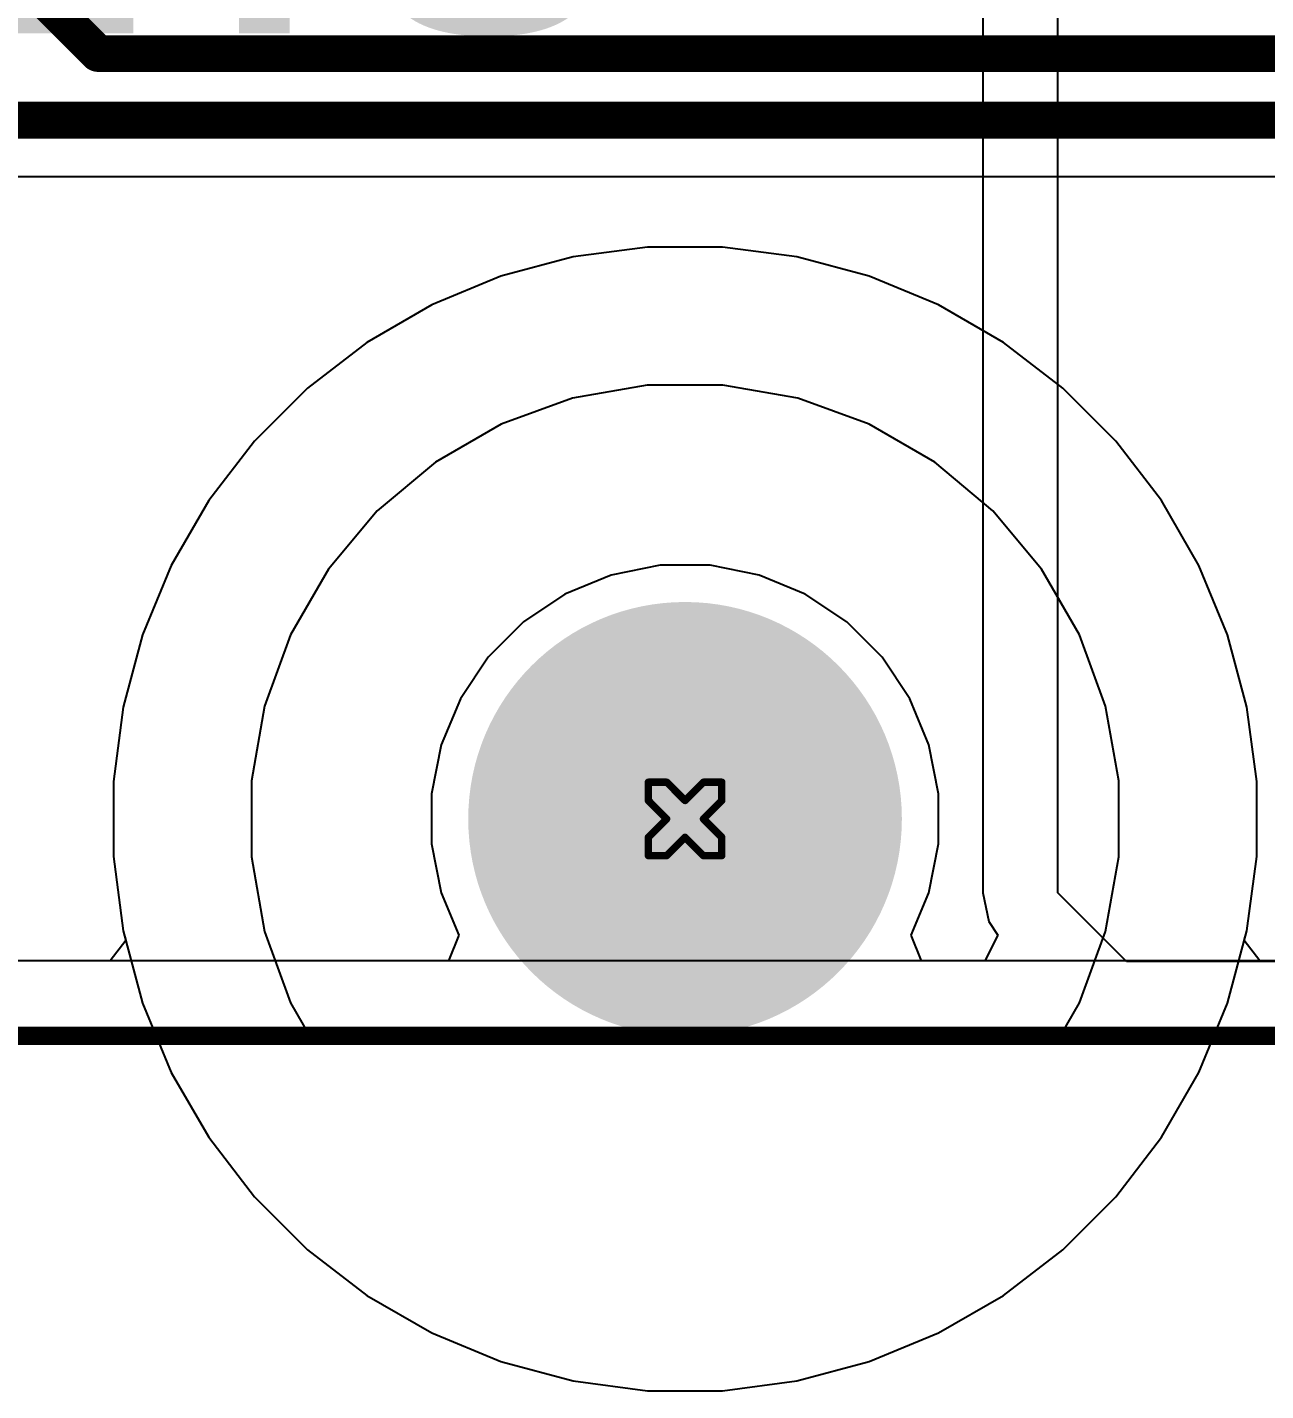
# Model space of a CAD drawing. Header units: inches. Extents: x -6 to 385, y -2 to 98.
# Drawn here: x 4.38 to 12.94, y -2.45 to 6.97 of the extents above; entities that cross this region are included whole.
import ezdxf

# ---------------------------------------------------------------- set-up
doc = ezdxf.new("R2010")
doc.units = ezdxf.units.IN
for name, color, linetype in [('Board outline', 216, 'Continuous'), ('Bottom Layer', 5, 'Continuous'), ('Bottom Overlay', 54, 'Continuous'), ('Bottom Solder', 6, 'Continuous'), ('Drill Drawing', 1, 'Continuous'), ('Layer 1', 16, 'Continuous'), ('Layer 2', 76, 'Continuous'), ('Multi-Layer', 9, 'Continuous'), ('Pad Holes', 156, 'Continuous'), ('Top Layer', 1, 'Continuous'), ('Top Solder', 216, 'Continuous')]:
    doc.layers.add(name, color=color, linetype=linetype)
doc.styles.add('Arial Black_Bold', font='', dxfattribs={"height": 0.2})
doc.styles.get('Arial Black_Bold').set_extended_font_data('Arial Black', bold=True)

msp = doc.modelspace()

# ---------------------------------------------------------------- hatches: boundary and pattern name
at = {"layer": 'Bottom Layer'}
h = msp.add_hatch(color=5, dxfattribs=at)
edge = h.paths.add_edge_path()
edge.add_arc((8.927, 1.5), 0.762, 0, 360)
at = {"layer": 'Bottom Solder'}
h = msp.add_hatch(color=6, dxfattribs=at)
edge = h.paths.add_edge_path()
edge.add_arc((8.927, 1.5), 0.8636, 0, 360)
at = {"layer": 'Layer 1'}
h = msp.add_hatch(color=16, dxfattribs=at)
edge = h.paths.add_edge_path()
edge.add_arc((8.927, 1.5), 0.762, 0, 360)
at = {"layer": 'Layer 2'}
h = msp.add_hatch(color=76, dxfattribs=at)
edge = h.paths.add_edge_path()
edge.add_arc((8.927, 1.5), 0.762, 0, 360)
at = {"layer": 'Multi-Layer'}
h = msp.add_hatch(color=9, dxfattribs=at)
edge = h.paths.add_edge_path()
edge.add_arc((8.927, 1.5), 0.762, 0, 360)
at = {"layer": 'Pad Holes'}
h = msp.add_hatch(color=7, dxfattribs=at)
edge = h.paths.add_edge_path()
edge.add_arc((8.927, 1.5), 1.5, 0, 360)
at = {"layer": 'Top Layer'}
h = msp.add_hatch(color=1, dxfattribs=at)
edge = h.paths.add_edge_path()
edge.add_arc((8.927, 1.5), 0.762, 0, 360)
at = {"layer": 'Top Solder'}
h = msp.add_hatch(color=216, dxfattribs=at)
edge = h.paths.add_edge_path()
edge.add_arc((8.927, 1.5), 0.8636, 0, 360)

# ---------------------------------------------------------------- linework, layer by layer
at = {"layer": 'Board outline'}
msp.add_lwpolyline([(0, 0, 0.127, 0.127, 0), (23.3744, 0, 0.127, 0.127, 0)], format="xyseb", dxfattribs=at)
at = {"layer": 'Bottom Layer'}
for p, q in [((8.1538, 5.3871), (7.6531, 5.2529)), ((8.1538, 5.3871), (7.6531, 5.2529)), ((8.6678, 5.4548), (8.1538, 5.3871)), ((8.6678, 5.4548), (8.1538, 5.3871)), ((8.927, 5.4548), (8.6678, 5.4548)), ((9.1862, 5.4548), (8.6678, 5.4548)), ((9.1862, 5.4548), (8.927, 5.4548)), ((9.7002, 5.3871), (9.1862, 5.4548)), ((9.7002, 5.3871), (9.1862, 5.4548)), ((10.201, 5.2529), (9.7002, 5.3871)), ((10.201, 5.2529), (9.7002, 5.3871)), ((7.6531, 5.2529), (7.1741, 5.0545)), ((7.6531, 5.2529), (7.1741, 5.0545)), ((10.6799, 5.0545), (10.201, 5.2529)), ((10.6799, 5.0545), (10.201, 5.2529)), ((7.1741, 5.0545), (6.7252, 4.7953)), ((7.1741, 5.0545), (6.7252, 4.7953)), ((11.1289, 4.7953), (10.6799, 5.0545)), ((11.1289, 4.7953), (10.6799, 5.0545)), ((6.7252, 4.7953), (6.3139, 4.4797)), ((6.7252, 4.7953), (6.3139, 4.4797)), ((11.5402, 4.4797), (11.1289, 4.7953)), ((11.5402, 4.4797), (11.1289, 4.7953)), ((6.3139, 4.4797), (5.9473, 4.1132)), ((6.3139, 4.4797), (5.9473, 4.1132)), ((8.6646, 4.5), (8.1476, 4.4088)), ((9.1895, 4.5), (8.6646, 4.5)), ((9.7065, 4.4088), (9.1895, 4.5)), ((11.9068, 4.1132), (11.5402, 4.4797)), ((11.9068, 4.1132), (11.5402, 4.4797)), ((8.1476, 4.4088), (7.6543, 4.2293)), ((10.1997, 4.2293), (9.7065, 4.4088)), ((7.6543, 4.2293), (7.1997, 3.9668)), ((10.6543, 3.9668), (10.1997, 4.2293)), ((5.9473, 4.1132), (5.6317, 3.7019)), ((5.9473, 4.1132), (5.6317, 3.7019)), ((12.2224, 3.7019), (11.9068, 4.1132)), ((12.2224, 3.7019), (11.9068, 4.1132)), ((7.1997, 3.9668), (6.7976, 3.6294)), ((11.0565, 3.6294), (10.6543, 3.9668)), ((5.6317, 3.7019), (5.3725, 3.2529)), ((5.6317, 3.7019), (5.3725, 3.2529)), ((12.4816, 3.2529), (12.2224, 3.7019)), ((12.4816, 3.2529), (12.2224, 3.7019)), ((6.7976, 3.6294), (6.4602, 3.2273)), ((11.3939, 3.2273), (11.0565, 3.6294)), ((5.3725, 3.2529), (5.1741, 2.7739)), ((5.3725, 3.2529), (5.1741, 2.7739)), ((6.4602, 3.2273), (6.1977, 2.7727)), ((11.6563, 2.7727), (11.3939, 3.2273)), ((12.68, 2.7739), (12.4816, 3.2529)), ((12.68, 2.7739), (12.4816, 3.2529)), ((5.1741, 2.7739), (5.0399, 2.2732)), ((5.1741, 2.7739), (5.0399, 2.2732)), ((6.1977, 2.7727), (6.0182, 2.2794)), ((11.8359, 2.2794), (11.6563, 2.7727)), ((12.8141, 2.2732), (12.68, 2.7739)), ((12.8141, 2.2732), (12.68, 2.7739)), ((5.0399, 2.2732), (4.9723, 1.7592)), ((5.0399, 2.2732), (4.9723, 1.7592)), ((6.0182, 2.2794), (5.927, 1.7625)), ((11.927, 1.7625), (11.8359, 2.2794)), ((12.8818, 1.7592), (12.8141, 2.2732)), ((12.8818, 1.7592), (12.8141, 2.2732)), ((4.9723, 1.7592), (4.9723, 1.5)), ((4.9723, 1.7592), (4.9723, 1.2408)), ((5.927, 1.7625), (5.927, 1.2375)), ((11.927, 1.2375), (11.927, 1.7625)), ((12.8818, 1.5), (12.8818, 1.7592)), ((12.8818, 1.2408), (12.8818, 1.7592)), ((4.9723, 1.5), (4.9723, 1.5)), ((4.9723, 1.5), (4.9723, 1.2408)), ((12.8818, 1.2408), (12.8818, 1.5)), ((4.9723, 1.2408), (5.0399, 0.7268)), ((4.9723, 1.2408), (5.0399, 0.7268)), ((5.927, 1.2375), (6.0182, 0.7206)), ((11.8359, 0.7206), (11.927, 1.2375)), ((12.8141, 0.7268), (12.8818, 1.2408)), ((12.8141, 0.7268), (12.8818, 1.2408)), ((5.0399, 0.7268), (5.1741, 0.2261)), ((5.0399, 0.7268), (5.0581, 0.659)), ((6.0182, 0.7206), (6.1977, 0.2273)), ((11.6563, 0.2273), (11.8359, 0.7206)), ((12.68, 0.2261), (12.8141, 0.7268)), ((12.796, 0.659), (12.8141, 0.7268)), ((5.0581, 0.659), (4.9499, 0.5179)), ((12.9042, 0.5179), (12.796, 0.659)), ((4.9499, 0.5179), (0.3017, 0.5179)), ((14.7022, 0.5179), (12.9042, 0.5179)), ((5.1741, 0.2261), (5.3725, -0.2529)), ((6.1977, 0.2273), (6.329, 0)), ((11.5251, 0), (11.6563, 0.2273)), ((12.4816, -0.2529), (12.68, 0.2261)), ((6.329, 0), (11.5251, 0)), ((6.329, 0), (6.329, 0)), ((5.3725, -0.2529), (5.6317, -0.7019)), ((12.2224, -0.7019), (12.4816, -0.2529)), ((5.6317, -0.7019), (5.9473, -1.1132)), ((11.9068, -1.1132), (12.2224, -0.7019)), ((5.9473, -1.1132), (6.3139, -1.4797)), ((11.5402, -1.4797), (11.9068, -1.1132)), ((6.3139, -1.4797), (6.7252, -1.7953)), ((11.1289, -1.7953), (11.5402, -1.4797)), ((6.7252, -1.7953), (7.1741, -2.0545)), ((10.6799, -2.0545), (11.1289, -1.7953)), ((7.1741, -2.0545), (7.6531, -2.2529)), ((10.201, -2.2529), (10.6799, -2.0545)), ((7.6531, -2.2529), (8.1538, -2.3871)), ((9.7002, -2.3871), (10.201, -2.2529)), ((8.1538, -2.3871), (8.6678, -2.4548)), ((9.1862, -2.4548), (9.7002, -2.3871)), ((8.6678, -2.4548), (8.927, -2.4548)), ((8.927, -2.4548), (9.1862, -2.4548))]:
    msp.add_line(p, q, dxfattribs=at)
at = {"layer": 'Drill Drawing'}
for points in [[(8.673, 1.627, 0.0508, 0.0508, 0), (8.673, 1.754, 0.0508, 0.0508, 0)], [(8.673, 1.754, 0.0508, 0.0508, 0), (8.8, 1.754, 0.0508, 0.0508, 0)], [(8.8, 1.754, 0.0508, 0.0508, 0), (8.927, 1.627, 0.0508, 0.0508, 0)], [(8.927, 1.627, 0.0508, 0.0508, 0), (9.054, 1.754, 0.0508, 0.0508, 0)], [(9.054, 1.754, 0.0508, 0.0508, 0), (9.181, 1.754, 0.0508, 0.0508, 0)], [(9.181, 1.627, 0.0508, 0.0508, 0), (9.181, 1.754, 0.0508, 0.0508, 0)], [(8.673, 1.627, 0.0508, 0.0508, 0), (8.8, 1.5, 0.0508, 0.0508, 0)], [(9.054, 1.5, 0.0508, 0.0508, 0), (9.181, 1.627, 0.0508, 0.0508, 0)], [(8.673, 1.373, 0.0508, 0.0508, 0), (8.8, 1.5, 0.0508, 0.0508, 0)], [(9.054, 1.5, 0.0508, 0.0508, 0), (9.181, 1.373, 0.0508, 0.0508, 0)], [(8.673, 1.246, 0.0508, 0.0508, 0), (8.673, 1.373, 0.0508, 0.0508, 0)], [(8.8, 1.246, 0.0508, 0.0508, 0), (8.927, 1.373, 0.0508, 0.0508, 0)], [(8.927, 1.373, 0.0508, 0.0508, 0), (9.054, 1.246, 0.0508, 0.0508, 0)], [(9.181, 1.246, 0.0508, 0.0508, 0), (9.181, 1.373, 0.0508, 0.0508, 0)], [(8.673, 1.246, 0.0508, 0.0508, 0), (8.8, 1.246, 0.0508, 0.0508, 0)], [(9.054, 1.246, 0.0508, 0.0508, 0), (9.181, 1.246, 0.0508, 0.0508, 0)]]:
    msp.add_lwpolyline(points, format="xyseb", dxfattribs=at)
for points in [[(8.6603, 1.754, 0.0254, 0.0254, 1), (8.6857, 1.754, 0.0254, 0.0254, 1)], [(8.6603, 1.754, 0.0254, 0.0254, 1), (8.6857, 1.754, 0.0254, 0.0254, 1)], [(8.7873, 1.754, 0.0254, 0.0254, 1), (8.8127, 1.754, 0.0254, 0.0254, 1)], [(8.7873, 1.754, 0.0254, 0.0254, 1), (8.8127, 1.754, 0.0254, 0.0254, 1)], [(9.0413, 1.754, 0.0254, 0.0254, 1), (9.0667, 1.754, 0.0254, 0.0254, 1)], [(9.0413, 1.754, 0.0254, 0.0254, 1), (9.0667, 1.754, 0.0254, 0.0254, 1)], [(9.1683, 1.754, 0.0254, 0.0254, 1), (9.1937, 1.754, 0.0254, 0.0254, 1)], [(9.1683, 1.754, 0.0254, 0.0254, 1), (9.1937, 1.754, 0.0254, 0.0254, 1)], [(8.6603, 1.627, 0.0254, 0.0254, 1), (8.6857, 1.627, 0.0254, 0.0254, 1)], [(8.6603, 1.627, 0.0254, 0.0254, 1), (8.6857, 1.627, 0.0254, 0.0254, 1)], [(8.9143, 1.627, 0.0254, 0.0254, 1), (8.9397, 1.627, 0.0254, 0.0254, 1)], [(8.9143, 1.627, 0.0254, 0.0254, 1), (8.9397, 1.627, 0.0254, 0.0254, 1)], [(9.1683, 1.627, 0.0254, 0.0254, 1), (9.1937, 1.627, 0.0254, 0.0254, 1)], [(9.1683, 1.627, 0.0254, 0.0254, 1), (9.1937, 1.627, 0.0254, 0.0254, 1)], [(8.7873, 1.5, 0.0254, 0.0254, 1), (8.8127, 1.5, 0.0254, 0.0254, 1)], [(8.7873, 1.5, 0.0254, 0.0254, 1), (8.8127, 1.5, 0.0254, 0.0254, 1)], [(9.0413, 1.5, 0.0254, 0.0254, 1), (9.0667, 1.5, 0.0254, 0.0254, 1)], [(9.0413, 1.5, 0.0254, 0.0254, 1), (9.0667, 1.5, 0.0254, 0.0254, 1)], [(8.6603, 1.373, 0.0254, 0.0254, 1), (8.6857, 1.373, 0.0254, 0.0254, 1)], [(8.6603, 1.373, 0.0254, 0.0254, 1), (8.6857, 1.373, 0.0254, 0.0254, 1)], [(8.9143, 1.373, 0.0254, 0.0254, 1), (8.9397, 1.373, 0.0254, 0.0254, 1)], [(8.9143, 1.373, 0.0254, 0.0254, 1), (8.9397, 1.373, 0.0254, 0.0254, 1)], [(9.1683, 1.373, 0.0254, 0.0254, 1), (9.1937, 1.373, 0.0254, 0.0254, 1)], [(9.1683, 1.373, 0.0254, 0.0254, 1), (9.1937, 1.373, 0.0254, 0.0254, 1)], [(8.6603, 1.246, 0.0254, 0.0254, 1), (8.6857, 1.246, 0.0254, 0.0254, 1)], [(8.6603, 1.246, 0.0254, 0.0254, 1), (8.6857, 1.246, 0.0254, 0.0254, 1)], [(8.7873, 1.246, 0.0254, 0.0254, 1), (8.8127, 1.246, 0.0254, 0.0254, 1)], [(8.7873, 1.246, 0.0254, 0.0254, 1), (8.8127, 1.246, 0.0254, 0.0254, 1)], [(9.0413, 1.246, 0.0254, 0.0254, 1), (9.0667, 1.246, 0.0254, 0.0254, 1)], [(9.0413, 1.246, 0.0254, 0.0254, 1), (9.0667, 1.246, 0.0254, 0.0254, 1)], [(9.1683, 1.246, 0.0254, 0.0254, 1), (9.1937, 1.246, 0.0254, 0.0254, 1)], [(9.1683, 1.246, 0.0254, 0.0254, 1), (9.1937, 1.246, 0.0254, 0.0254, 1)]]:
    msp.add_lwpolyline(points, format="xyseb", close=True, dxfattribs=at)
at = {"layer": 'Layer 1'}
msp.add_line((22.8565, 0.5179), (0.3017, 0.5179), dxfattribs=at)
at = {"layer": 'Layer 2'}
for p, q in [((10.9882, 8.382), (10.9882, 0.9883)), ((11.5062, 0.9883), (11.5062, 8.382)), ((8.7543, 3.254), (8.4154, 3.1866)), ((9.0998, 3.254), (8.7543, 3.254)), ((9.4387, 3.1866), (9.0998, 3.254)), ((8.4154, 3.1866), (8.0962, 3.0544)), ((9.7579, 3.0544), (9.4387, 3.1866)), ((8.0962, 3.0544), (7.8089, 2.8624)), ((10.0451, 2.8624), (9.7579, 3.0544)), ((7.8089, 2.8624), (7.5646, 2.6181)), ((10.2895, 2.6181), (10.0451, 2.8624)), ((7.5646, 2.6181), (7.3727, 2.3308)), ((10.4814, 2.3308), (10.2895, 2.6181)), ((7.3727, 2.3308), (7.2404, 2.0116)), ((10.6136, 2.0116), (10.4814, 2.3308)), ((7.2404, 2.0116), (7.173, 1.6728)), ((10.681, 1.6728), (10.6136, 2.0116)), ((7.173, 1.6728), (7.173, 1.3272)), ((10.681, 1.3272), (10.681, 1.6728)), ((7.173, 1.3272), (7.2404, 0.9884)), ((10.6136, 0.9884), (10.681, 1.3272)), ((7.2404, 0.9884), (7.3617, 0.6957)), ((10.4924, 0.6957), (10.6136, 0.9884)), ((10.9882, 0.9883), (11.0277, 0.7901)), ((11.9808, 0.5137), (11.5062, 0.9883)), ((11.0277, 0.7901), (11.0907, 0.6957)), ((7.3617, 0.6957), (7.2916, 0.5179)), ((10.5625, 0.5179), (10.4924, 0.6957)), ((11.0907, 0.6957), (11.0001, 0.5179)), ((7.2916, 0.5179), (0.3017, 0.5179)), ((11.0001, 0.5179), (10.5625, 0.5179)), ((22.8397, 0.5137), (11.9808, 0.5137))]:
    msp.add_line(p, q, dxfattribs=at)
at = {"layer": 'Top Layer'}
for p, q in [((0.4937, 5.9437), (16.5781, 5.9437)), ((8.1538, 5.3871), (7.6531, 5.2529)), ((8.1538, 5.3871), (7.6531, 5.2529)), ((8.6678, 5.4548), (8.1538, 5.3871)), ((8.6678, 5.4548), (8.1538, 5.3871)), ((8.927, 5.4548), (8.6678, 5.4548)), ((9.1862, 5.4548), (8.6678, 5.4548)), ((9.1862, 5.4548), (8.927, 5.4548)), ((9.7002, 5.3871), (9.1862, 5.4548)), ((9.7002, 5.3871), (9.1862, 5.4548)), ((10.201, 5.2529), (9.7002, 5.3871)), ((10.201, 5.2529), (9.7002, 5.3871)), ((7.6531, 5.2529), (7.1741, 5.0545)), ((7.6531, 5.2529), (7.1741, 5.0545)), ((10.6799, 5.0545), (10.201, 5.2529)), ((10.6799, 5.0545), (10.201, 5.2529)), ((7.1741, 5.0545), (6.7252, 4.7953)), ((7.1741, 5.0545), (6.7252, 4.7953)), ((11.1289, 4.7953), (10.6799, 5.0545)), ((11.1289, 4.7953), (10.6799, 5.0545)), ((6.7252, 4.7953), (6.3139, 4.4797)), ((6.7252, 4.7953), (6.3139, 4.4797)), ((11.5402, 4.4797), (11.1289, 4.7953)), ((11.5402, 4.4797), (11.1289, 4.7953)), ((6.3139, 4.4797), (5.9473, 4.1132)), ((6.3139, 4.4797), (5.9473, 4.1132)), ((8.6646, 4.5), (8.1476, 4.4088)), ((9.1895, 4.5), (8.6646, 4.5)), ((9.7065, 4.4088), (9.1895, 4.5)), ((11.9068, 4.1132), (11.5402, 4.4797)), ((11.9068, 4.1132), (11.5402, 4.4797)), ((8.1476, 4.4088), (7.6543, 4.2293)), ((10.1997, 4.2293), (9.7065, 4.4088)), ((7.6543, 4.2293), (7.1997, 3.9668)), ((10.6543, 3.9668), (10.1997, 4.2293)), ((5.9473, 4.1132), (5.6317, 3.7019)), ((5.9473, 4.1132), (5.6317, 3.7019)), ((12.2224, 3.7019), (11.9068, 4.1132)), ((12.2224, 3.7019), (11.9068, 4.1132)), ((7.1997, 3.9668), (6.7976, 3.6294)), ((11.0565, 3.6294), (10.6543, 3.9668)), ((5.6317, 3.7019), (5.3725, 3.2529)), ((5.6317, 3.7019), (5.3725, 3.2529)), ((12.4816, 3.2529), (12.2224, 3.7019)), ((12.4816, 3.2529), (12.2224, 3.7019)), ((6.7976, 3.6294), (6.4602, 3.2273)), ((11.3939, 3.2273), (11.0565, 3.6294)), ((5.3725, 3.2529), (5.1741, 2.7739)), ((5.3725, 3.2529), (5.1741, 2.7739)), ((6.4602, 3.2273), (6.1977, 2.7727)), ((11.6563, 2.7727), (11.3939, 3.2273)), ((12.68, 2.7739), (12.4816, 3.2529)), ((12.68, 2.7739), (12.4816, 3.2529)), ((5.1741, 2.7739), (5.0399, 2.2732)), ((5.1741, 2.7739), (5.0399, 2.2732)), ((6.1977, 2.7727), (6.0182, 2.2794)), ((11.8359, 2.2794), (11.6563, 2.7727)), ((12.8141, 2.2732), (12.68, 2.7739)), ((12.8141, 2.2732), (12.68, 2.7739)), ((5.0399, 2.2732), (4.9723, 1.7592)), ((5.0399, 2.2732), (4.9723, 1.7592)), ((6.0182, 2.2794), (5.927, 1.7625)), ((11.927, 1.7625), (11.8359, 2.2794)), ((12.8818, 1.7592), (12.8141, 2.2732)), ((12.8818, 1.7592), (12.8141, 2.2732)), ((4.9723, 1.7592), (4.9723, 1.5)), ((4.9723, 1.7592), (4.9723, 1.2408)), ((5.927, 1.7625), (5.927, 1.2375)), ((11.927, 1.2375), (11.927, 1.7625)), ((12.8818, 1.5), (12.8818, 1.7592)), ((12.8818, 1.2408), (12.8818, 1.7592)), ((4.9723, 1.5), (4.9723, 1.5)), ((4.9723, 1.5), (4.9723, 1.2408)), ((12.8818, 1.2408), (12.8818, 1.5)), ((4.9723, 1.2408), (5.0399, 0.7268)), ((4.9723, 1.2408), (5.0399, 0.7268)), ((5.927, 1.2375), (6.0182, 0.7206)), ((11.8359, 0.7206), (11.927, 1.2375)), ((12.8141, 0.7268), (12.8818, 1.2408)), ((12.8141, 0.7268), (12.8818, 1.2408)), ((5.0399, 0.7268), (5.1741, 0.2261)), ((5.0399, 0.7268), (5.0581, 0.659)), ((6.0182, 0.7206), (6.1977, 0.2273)), ((11.6563, 0.2273), (11.8359, 0.7206)), ((12.68, 0.2261), (12.8141, 0.7268)), ((12.796, 0.659), (12.8141, 0.7268)), ((5.0581, 0.659), (4.9499, 0.5179)), ((12.9042, 0.5179), (12.796, 0.659)), ((4.9499, 0.5179), (0.3017, 0.5179)), ((22.8565, 0.5179), (12.9042, 0.5179)), ((5.1741, 0.2261), (5.3725, -0.2529)), ((6.1977, 0.2273), (6.329, 0)), ((11.5251, 0), (11.6563, 0.2273)), ((12.4816, -0.2529), (12.68, 0.2261)), ((6.329, 0), (11.5251, 0)), ((6.329, 0), (6.329, 0)), ((5.3725, -0.2529), (5.6317, -0.7019)), ((12.2224, -0.7019), (12.4816, -0.2529)), ((5.6317, -0.7019), (5.9473, -1.1132)), ((11.9068, -1.1132), (12.2224, -0.7019)), ((5.9473, -1.1132), (6.3139, -1.4797)), ((11.5402, -1.4797), (11.9068, -1.1132)), ((6.3139, -1.4797), (6.7252, -1.7953)), ((11.1289, -1.7953), (11.5402, -1.4797)), ((6.7252, -1.7953), (7.1741, -2.0545)), ((10.6799, -2.0545), (11.1289, -1.7953)), ((7.1741, -2.0545), (7.6531, -2.2529)), ((10.201, -2.2529), (10.6799, -2.0545)), ((7.6531, -2.2529), (8.1538, -2.3871)), ((9.7002, -2.3871), (10.201, -2.2529)), ((8.1538, -2.3871), (8.6678, -2.4548)), ((9.1862, -2.4548), (9.7002, -2.3871)), ((8.6678, -2.4548), (8.927, -2.4548)), ((8.927, -2.4548), (9.1862, -2.4548))]:
    msp.add_line(p, q, dxfattribs=at)
for points in [[(4.5102, 7.1484, 0.254, 0.254, 0), (4.8654, 6.7932, 0.254, 0.254, 0)], [(4.8654, 6.7932, 0.254, 0.254, 0), (20.0782, 6.7932, 0.254, 0.254, 0)], [(0.2109, 6.3322, 0.254, 0.254, 0), (16.739, 6.3322, 0.254, 0.254, 0)]]:
    msp.add_lwpolyline(points, format="xyseb", dxfattribs=at)
msp.add_lwpolyline([(4.8019, 6.7932, 0.127, 0.127, 1), (4.9289, 6.7932, 0.127, 0.127, 1)], format="xyseb", close=True, dxfattribs=at)
msp.add_lwpolyline([(4.8019, 6.7932, 0.127, 0.127, 1), (4.9289, 6.7932, 0.127, 0.127, 1)], format="xyseb", close=True, dxfattribs=at)

# ---------------------------------------------------------------- texts
at = {"layer": 'Bottom Overlay', "style": 'Arial Black_Bold', "text_generation_flag": 2}
msp.add_text('STBY', height=1.524, dxfattribs=at).set_placement((8.3859, 6.9333))

doc.saveas('drawing.dxf')
